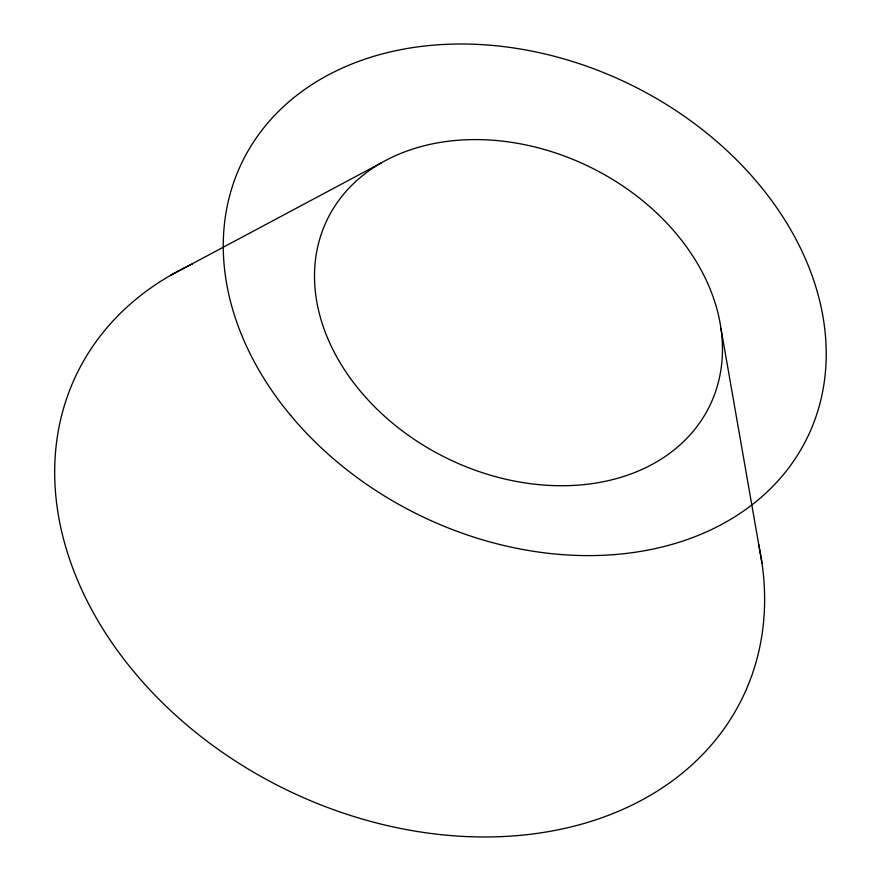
<?xml version="1.0" encoding="UTF-8"?>
<svg xmlns="http://www.w3.org/2000/svg" width="881" height="881" viewBox="0 0 881 881"><rect width="100%" height="100%" fill="white"/><g stroke="black" fill="none" stroke-linecap="round" stroke-linejoin="round"><path stroke-width="1.32" d="M170.606 275.324L381.11 162.985M720.933 328.283L761.955 562.97M758.596 544.337A370.152 282.305 26 0 1 528.93 834.439A370.152 282.305 26 0 1 98.298 621.358A370.152 282.305 26 0 1 192.256 264.102M290.73 415.502A314.385 239.775 26 0 0 806.357 439.553A314.385 239.775 26 0 0 477.15 44.38A314.385 239.775 26 0 0 290.73 415.502M350.418 378.401A212.706 162.225 26 0 0 702.62 418.442A212.706 162.225 26 0 0 502.401 141.136A212.706 162.225 26 0 0 350.418 378.401"/></g></svg>
